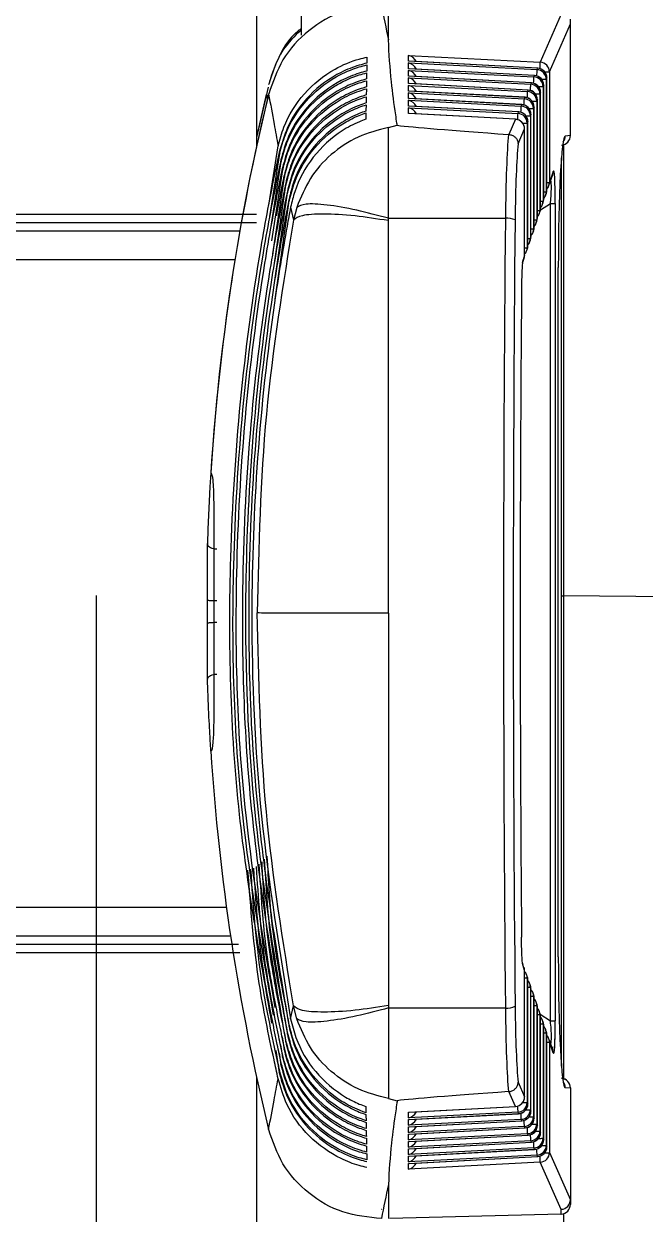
# Model space of a CAD drawing. Extents: x 6 to 134, y 3 to 97.
# Drawn here: x 15.757 to 16.398, y 40.907 to 42.133 of the extents above; entities that cross this region are included whole.
import ezdxf

# ---------------------------------------------------------------- set-up
doc = ezdxf.new("R2010")
doc.units = 0
doc.header["$MEASUREMENT"] = 0
doc.layers.add('OBJECT', color=7, linetype='CONTINUOUS')

msp = doc.modelspace()

# ---------------------------------------------------------------- linework, layer by layer
at = {"layer": 'OBJECT'}
for p, q in [((16.0433, 42.9043), (16.0433, 42.1217)), ((15.9972, 42.7996), (15.9972, 42.0077)), ((16.1331, 42.117), (16.1331, 42.1528)), ((16.3112, 42.1433), (16.2896, 42.0938)), ((16.2991, 42.0839), (16.3206, 42.1334)), ((16.3206, 42.1334), (16.3206, 42.1382)), ((16.3206, 42.0184), (16.3206, 42.1334)), ((16.1537, 42.1008), (16.2896, 42.0938)), ((16.1537, 42.0948), (16.1537, 42.1008)), ((16.2869, 42.0877), (16.1537, 42.0948)), ((16.1537, 42.0931), (16.2863, 42.0863)), ((16.1537, 42.0871), (16.1537, 42.0931)), ((16.2869, 42.0877), (16.1549, 42.0948)), ((16.2837, 42.0801), (16.1537, 42.0871)), ((16.1537, 42.0854), (16.283, 42.0787)), ((16.1537, 42.0795), (16.1537, 42.0854)), ((16.2804, 42.0726), (16.1537, 42.0795)), ((16.2837, 42.0802), (16.1549, 42.0872)), ((16.2804, 42.0727), (16.1549, 42.0795)), ((16.283, 42.0787), (16.2837, 42.0801)), ((16.2837, 42.0801), (16.2837, 42.0802)), ((16.2863, 42.0863), (16.2869, 42.0877)), ((16.2869, 42.0877), (16.2869, 42.0877)), ((16.2991, 42.0839), (16.2991, 41.97)), ((16.0091, 42.0683), (15.9972, 42.0165)), ((16.0098, 42.0712), (16.0097, 42.071)), ((16.0098, 42.0711), (16.0098, 42.0712)), ((16.1537, 42.0777), (16.2798, 42.0712)), ((16.1537, 42.0718), (16.1537, 42.0777)), ((16.2771, 42.0651), (16.1537, 42.0718)), ((16.1537, 42.07), (16.2765, 42.0637)), ((16.1537, 42.0641), (16.1537, 42.07)), ((16.2771, 42.0652), (16.1549, 42.0718)), ((16.2798, 42.0712), (16.2804, 42.0726)), ((16.2804, 42.0726), (16.2804, 42.0727)), ((16.2931, 42.0702), (16.2925, 42.0688)), ((16.2925, 42.0688), (16.2925, 41.9508)), ((16.2931, 41.9526), (16.2931, 42.0702)), ((16.2931, 41.9526), (16.2931, 42.0702)), ((16.2931, 42.0702), (16.2931, 42.0702)), ((16.2964, 42.0777), (16.2958, 42.0763)), ((16.2958, 42.0763), (16.2958, 41.9604)), ((16.2964, 41.9622), (16.2964, 42.0777)), ((16.2964, 41.9622), (16.2964, 42.0777)), ((16.2964, 42.0777), (16.2964, 42.0777)), ((16.0085, 42.0548), (16.0087, 42.0601)), ((16.0091, 42.0587), (16.0098, 42.0614)), ((16.0098, 42.0613), (16.0097, 42.0611)), ((16.0098, 42.0614), (16.0098, 42.0613)), ((16.2738, 42.0576), (16.1537, 42.0641)), ((16.1537, 42.0624), (16.2732, 42.0562)), ((16.1537, 42.0564), (16.1537, 42.0624)), ((16.2706, 42.0501), (16.1537, 42.0564)), ((16.1537, 42.0547), (16.2699, 42.0486)), ((16.1537, 42.0487), (16.1537, 42.0547)), ((16.2739, 42.0577), (16.1549, 42.0641)), ((16.2706, 42.0502), (16.1549, 42.0564)), ((16.2732, 42.0562), (16.2738, 42.0576)), ((16.2738, 42.0576), (16.2739, 42.0577)), ((16.2765, 42.0637), (16.2771, 42.0651)), ((16.2771, 42.0651), (16.2771, 42.0652)), ((16.2866, 42.0552), (16.2859, 42.0538)), ((16.2859, 42.0538), (16.2859, 41.9316)), ((16.2866, 41.9335), (16.2866, 42.0552)), ((16.2866, 41.9335), (16.2866, 42.0552)), ((16.2866, 42.0552), (16.2866, 42.0552)), ((16.2898, 42.0627), (16.2892, 42.0613)), ((16.2892, 42.0613), (16.2892, 41.9412)), ((16.2898, 41.9431), (16.2898, 42.0627)), ((16.2899, 42.0627), (16.2898, 42.0627)), ((16.2899, 41.9431), (16.2899, 42.0627)), ((16.2673, 42.0426), (16.1537, 42.0487)), ((16.1537, 42.047), (16.2667, 42.0411)), ((16.1537, 42.041), (16.1537, 42.047)), ((16.2673, 42.0426), (16.1549, 42.0487)), ((16.2667, 42.0411), (16.2673, 42.0426)), ((16.2673, 42.0426), (16.2673, 42.0426)), ((16.2699, 42.0486), (16.2706, 42.0501)), ((16.2706, 42.0501), (16.2706, 42.0502)), ((16.2833, 42.0477), (16.2827, 42.0463)), ((16.2827, 42.0463), (16.2827, 41.922)), ((16.2833, 41.9239), (16.2833, 42.0477)), ((16.2833, 41.9239), (16.2833, 42.0477)), ((16.2833, 42.0477), (16.2833, 42.0477)), ((16.264, 42.0351), (16.1537, 42.041)), ((16.264, 42.0351), (16.1549, 42.041)), ((16.264, 42.0351), (16.2572, 42.0195)), ((16.264, 42.0351), (16.264, 42.0351)), ((16.2768, 42.0327), (16.2761, 42.0312)), ((16.2761, 42.0312), (16.2761, 41.9028)), ((16.2768, 41.9047), (16.2768, 42.0327)), ((16.2768, 41.9047), (16.2768, 42.0327)), ((16.2768, 42.0327), (16.2768, 42.0327)), ((16.28, 42.0402), (16.2794, 42.0387)), ((16.2794, 42.0387), (16.2794, 41.9124)), ((16.28, 41.9143), (16.28, 42.0402)), ((16.28, 41.9143), (16.28, 42.0402)), ((16.28, 42.0402), (16.28, 42.0402)), ((16.1331, 42.0266), (16.1422, 42.0289)), ((16.2572, 42.0195), (16.2569, 42.0195)), ((16.2668, 42.0098), (16.2735, 42.0251)), ((16.2735, 41.8951), (16.2735, 42.0251)), ((16.2735, 41.8951), (16.2735, 42.0251)), ((16.2735, 42.0251), (16.2735, 42.0251)), ((16.3206, 42.0184), (16.3153, 42.0178)), ((16.3206, 42.0184), (16.3206, 42.0184)), ((16.0099, 41.9465), (16.0195, 42.0078)), ((16.3136, 42.0088), (16.3136, 41.5444)), ((16.011, 41.9348), (16.0211, 41.9997)), ((16.0207, 42.0013), (16.0211, 41.9997)), ((16.0223, 41.9932), (16.0227, 41.9916)), ((16.3114, 41.0599), (16.3114, 41.9953)), ((16.0121, 41.9226), (16.0227, 41.9916)), ((16.0131, 41.9098), (16.0243, 41.9835)), ((16.024, 41.9851), (16.0243, 41.9835)), ((16.3029, 41.9814), (16.2991, 41.97)), ((16.0141, 41.8964), (16.0259, 41.9754)), ((16.0256, 41.9771), (16.0259, 41.9754)), ((16.0273, 41.969), (16.0276, 41.9673)), ((16.2985, 41.9668), (16.3024, 41.9781)), ((16.0149, 41.882), (16.0276, 41.9673)), ((16.0157, 41.8666), (16.0293, 41.9592)), ((16.029, 41.9609), (16.0293, 41.9592)), ((16.2953, 41.9572), (16.2959, 41.959)), ((16.2958, 41.9604), (16.2964, 41.9622)), ((16.2964, 41.9622), (16.2964, 41.9622)), ((16.0163, 41.8497), (16.031, 41.9511)), ((16.0307, 41.9528), (16.031, 41.9511)), ((16.0324, 41.9447), (16.0354, 41.9313)), ((16.0387, 41.9444), (16.0354, 41.9313)), ((16.2898, 41.9417), (16.3, 41.9484)), ((16.292, 41.9476), (16.2926, 41.9494)), ((16.2925, 41.9508), (16.2931, 41.9526)), ((16.2931, 41.9526), (16.2931, 41.9526)), ((16.3, 41.1065), (16.3, 41.9484)), ((16.305, 41.9484), (16.305, 41.1065)), ((15.373, 41.9374), (15.9972, 41.9373)), ((16.1331, 41.9307), (16.1331, 41.9332)), ((16.1331, 41.9332), (16.2537, 41.9332)), ((16.2859, 41.9316), (16.2866, 41.9335)), ((16.2866, 41.9335), (16.2866, 41.9335)), ((16.2887, 41.938), (16.2893, 41.9398)), ((16.2892, 41.9412), (16.2898, 41.9431)), ((16.2898, 41.9431), (16.2899, 41.9431)), ((15.3714, 41.9203), (15.9801, 41.9203)), ((15.9972, 41.9285), (15.3729, 41.9286)), ((16.2822, 41.9188), (16.2828, 41.9206)), ((16.2827, 41.922), (16.2833, 41.9239)), ((16.2833, 41.9239), (16.2833, 41.9239)), ((16.2854, 41.9284), (16.286, 41.9302)), ((16.2789, 41.9092), (16.2795, 41.9111)), ((16.2794, 41.9124), (16.28, 41.9143)), ((16.28, 41.9143), (16.28, 41.9143)), ((16.2735, 41.8951), (16.2718, 41.8902)), ((16.2735, 41.8951), (16.2735, 41.8951)), ((16.2756, 41.8996), (16.2762, 41.9015)), ((16.2761, 41.9028), (16.2768, 41.9047)), ((16.2768, 41.9047), (16.2768, 41.9047)), ((15.975, 41.8903), (15.3714, 41.8903)), ((16.2713, 41.887), (16.273, 41.8919)), ((16.3082, 41.1725), (16.3082, 41.8825)), ((16.3082, 41.1725), (16.3082, 41.8825)), ((16.3082, 41.8825), (16.3082, 41.8825)), ((15.9502, 41.6712), (15.9502, 41.6712)), ((15.8323, 39.6965), (15.8323, 41.5446)), ((15.9466, 41.5402), (15.9466, 41.5402)), ((16.3136, 41.5444), (16.3136, 41.047)), ((16.4792, 41.5429), (16.3136, 41.5444)), ((16.4791, 41.5429), (16.3136, 41.5444)), ((15.9466, 41.5158), (15.9466, 41.5158)), ((15.9502, 41.3844), (15.9502, 41.3844)), ((15.3714, 41.2237), (15.9663, 41.2237)), ((15.9706, 41.1937), (15.3714, 41.1937)), ((15.3729, 41.1854), (15.9787, 41.1855)), ((15.9802, 41.1767), (15.373, 41.1766)), ((16.3082, 41.1725), (16.3082, 41.1725)), ((16.2735, 41.1583), (16.2718, 41.1631)), ((16.2735, 41.0283), (16.2735, 41.1583)), ((16.2735, 41.0283), (16.2735, 41.1583)), ((16.2735, 41.1583), (16.2735, 41.1583)), ((16.2762, 41.1521), (16.2756, 41.154)), ((16.2761, 41.1507), (16.2761, 41.0223)), ((16.2768, 41.1489), (16.2761, 41.1507)), ((16.2768, 41.0209), (16.2768, 41.1489)), ((16.2768, 41.0209), (16.2768, 41.1489)), ((16.2768, 41.1489), (16.2768, 41.1489)), ((16.2795, 41.1427), (16.2789, 41.1445)), ((16.2794, 41.1412), (16.2794, 41.015)), ((16.28, 41.1394), (16.2794, 41.1412)), ((16.28, 41.0135), (16.28, 41.1394)), ((16.28, 41.0135), (16.28, 41.1394)), ((16.28, 41.1394), (16.28, 41.1394)), ((16.2828, 41.1333), (16.2821, 41.1351)), ((16.0324, 41.1087), (16.0354, 41.1219)), ((16.0387, 41.1087), (16.0354, 41.1219)), ((16.1331, 41.1222), (16.1331, 41.1198)), ((16.2827, 41.1318), (16.2827, 41.0076)), ((16.2833, 41.13), (16.2827, 41.1318)), ((16.2833, 41.0062), (16.2833, 41.13)), ((16.2833, 41.0062), (16.2833, 41.13)), ((16.2833, 41.13), (16.2833, 41.13)), ((16.286, 41.1238), (16.2854, 41.1256)), ((16.2859, 41.1224), (16.2859, 41.0002)), ((16.2866, 41.1206), (16.2859, 41.1224)), ((16.1331, 41.1198), (16.2537, 41.1198)), ((16.2866, 40.9988), (16.2866, 41.1206)), ((16.2866, 40.9988), (16.2866, 41.1206)), ((16.2866, 41.1206), (16.2866, 41.1206)), ((16.2893, 41.1144), (16.2887, 41.1162)), ((16.2892, 41.1129), (16.2892, 40.9929)), ((16.2898, 41.1111), (16.2892, 41.1129)), ((16.2896, 41.1133), (16.3, 41.1065)), ((16.2898, 40.9915), (16.2898, 41.1111)), ((16.2899, 41.1111), (16.2898, 41.1111)), ((16.2899, 40.9915), (16.2899, 41.1111)), ((16.0307, 41.1008), (16.031, 41.1024)), ((16.2926, 41.105), (16.292, 41.1067)), ((16.2925, 41.1035), (16.2925, 40.9855)), ((16.2931, 41.1017), (16.2925, 41.1035)), ((16.2931, 40.9841), (16.2931, 41.1017)), ((16.2931, 40.9841), (16.2931, 41.1017)), ((16.2931, 41.1017), (16.2931, 41.1017)), ((16.0237, 41.0899), (16.0256, 41.077)), ((16.0273, 41.0849), (16.0276, 41.0865)), ((16.029, 41.0928), (16.0293, 41.0945)), ((16.2958, 41.0955), (16.2952, 41.0973)), ((16.2958, 41.094), (16.2958, 40.9781)), ((16.2964, 41.0923), (16.2958, 41.094)), ((16.2964, 40.9768), (16.2964, 41.0923)), ((16.2964, 40.9768), (16.2964, 41.0923)), ((16.2964, 41.0923), (16.2964, 41.0923)), ((16.3024, 41.0767), (16.2985, 41.0879)), ((16.0172, 41.0759), (16.0207, 41.0532)), ((16.0204, 41.0737), (16.0223, 41.0611)), ((16.022, 41.0818), (16.024, 41.069)), ((16.0256, 41.077), (16.0259, 41.0786)), ((16.2991, 41.0846), (16.2991, 40.9708)), ((16.3029, 41.0734), (16.2991, 41.0846)), ((16.3023, 41.077), (16.3023, 41.0798)), ((16.0223, 41.0611), (16.0227, 41.0627)), ((16.024, 41.069), (16.0243, 41.0707)), ((15.9972, 41.0489), (15.9972, 40.3144)), ((16.0207, 41.0532), (16.0211, 41.0548)), ((16.2668, 41.0433), (16.2735, 41.0283)), ((16.3206, 41.0373), (16.3153, 41.0376)), ((16.3206, 41.0374), (16.3206, 41.0373)), ((16.3206, 41.0373), (16.3206, 40.9223)), ((16.3206, 41.0373), (16.3206, 41.0373)), ((16.1331, 41.0266), (16.1422, 41.0242)), ((16.2572, 41.0336), (16.2569, 41.0336)), ((16.264, 41.0184), (16.2572, 41.0336)), ((16.2735, 41.0283), (16.2735, 41.0283)), ((16.1537, 41.0124), (16.264, 41.0184)), ((16.1537, 41.0066), (16.1537, 41.0124)), ((16.2667, 41.0124), (16.1537, 41.0066)), ((16.1549, 41.0124), (16.264, 41.0183)), ((16.264, 41.0184), (16.264, 41.0183)), ((16.2673, 41.011), (16.2667, 41.0124)), ((16.2761, 41.0223), (16.2768, 41.0209)), ((16.2768, 41.0209), (16.2768, 41.0209)), ((16.2794, 41.015), (16.28, 41.0135)), ((16.28, 41.0135), (16.28, 41.0135)), ((16.1537, 41.0049), (16.2673, 41.011)), ((16.2699, 41.005), (16.1537, 40.999)), ((16.1537, 40.999), (16.1537, 41.0049)), ((16.1537, 40.9973), (16.2706, 41.0036)), ((16.1549, 41.0049), (16.2673, 41.0109)), ((16.1549, 40.9973), (16.2706, 41.0036)), ((16.2673, 41.0109), (16.2673, 41.011)), ((16.2706, 41.0036), (16.2699, 41.005)), ((16.2706, 41.0036), (16.2706, 41.0036)), ((16.2827, 41.0076), (16.2833, 41.0062)), ((16.2833, 41.0062), (16.2833, 41.0062)), ((16.2859, 41.0002), (16.2866, 40.9988)), ((16.0098, 40.9944), (16.0097, 40.9946)), ((16.2732, 40.9977), (16.1537, 40.9915)), ((16.1537, 40.9915), (16.1537, 40.9973)), ((16.1537, 40.9898), (16.2738, 40.9963)), ((16.2765, 40.9903), (16.1537, 40.984)), ((16.1537, 40.984), (16.1537, 40.9898)), ((16.1537, 40.9823), (16.2771, 40.9889)), ((16.1549, 40.9898), (16.2739, 40.9962)), ((16.1549, 40.9823), (16.2771, 40.9888)), ((16.2738, 40.9963), (16.2732, 40.9977)), ((16.2739, 40.9962), (16.2738, 40.9963)), ((16.2771, 40.9889), (16.2765, 40.9903)), ((16.2771, 40.9888), (16.2771, 40.9889)), ((16.2866, 40.9988), (16.2866, 40.9988)), ((16.2892, 40.9929), (16.2898, 40.9915)), ((16.2898, 40.9915), (16.2899, 40.9915)), ((16.2798, 40.9829), (16.1537, 40.9764)), ((16.1537, 40.9764), (16.1537, 40.9823)), ((16.1537, 40.9747), (16.2804, 40.9816)), ((16.283, 40.9756), (16.1537, 40.9689)), ((16.1549, 40.9747), (16.2804, 40.9815)), ((16.2804, 40.9816), (16.2798, 40.9829)), ((16.2804, 40.9815), (16.2804, 40.9816)), ((16.2837, 40.9742), (16.283, 40.9756)), ((16.2925, 40.9855), (16.2931, 40.9841)), ((16.2931, 40.9841), (16.2931, 40.9841)), ((16.2958, 40.9781), (16.2964, 40.9768)), ((16.2964, 40.9768), (16.2964, 40.9768)), ((16.1537, 40.9689), (16.1537, 40.9747)), ((16.1537, 40.9672), (16.2837, 40.9742)), ((16.2863, 40.9682), (16.1537, 40.9614)), ((16.1537, 40.9614), (16.1537, 40.9672)), ((16.1537, 40.9597), (16.2869, 40.9668)), ((16.1549, 40.9672), (16.2837, 40.9741)), ((16.1549, 40.9597), (16.2869, 40.9668)), ((16.2837, 40.9741), (16.2837, 40.9742)), ((16.2869, 40.9668), (16.2863, 40.9682)), ((16.2869, 40.9668), (16.2869, 40.9668)), ((16.2991, 40.9708), (16.3206, 40.9222)), ((16.2896, 40.9609), (16.1537, 40.9538)), ((16.1537, 40.9538), (16.1537, 40.9597)), ((16.3112, 40.9123), (16.2896, 40.9609)), ((16.1331, 40.9379), (16.1331, 40.9028)), ((16.3206, 40.9223), (16.3206, 40.9175)), ((16.3109, 40.9075), (16.1347, 40.9029)), ((16.3112, 40.9075), (16.3112, 40.9123)), ((16.3136, 40.908), (16.3136, 39.8623))]:
    msp.add_line(p, q, dxfattribs=at)
at = {"layer": 'OBJECT', "flags": 128}
msp.add_lwpolyline([(16.0072, 42.0605), (15.9986, 42.0229), (15.9972, 42.0166)], dxfattribs=at)
at = {"layer": 'OBJECT'}
for centre, radius, start, end in [((16.0053, 42.1021), 0.2844, 357.0221, 358.3251), ((16.289, 42.0838), 0.01, 0.5826, 86.7665), ((15.9992, 42.087), 0.2839, 357.0238, 358.3256), ((16.2825, 42.0687), 0.01, 0.5826, 86.7665), ((16.2831, 42.0702), 0.01, 0, 86.9157), ((16.2831, 42.0701), 0.01, 0.5826, 86.7665), ((16.0023, 42.0946), 0.2842, 357.023, 358.3254), ((16.2857, 42.0762), 0.01, 0.5826, 86.7665), ((16.2864, 42.0777), 0.01, 0, 86.9157), ((16.2864, 42.0776), 0.01, 0.5826, 86.7665), ((16.2945, 43.1), 1.0161, 269.988, 270.2545), ((15.9962, 42.0795), 0.2837, 357.0246, 358.3259), ((16.2792, 42.0612), 0.01, 0.5826, 86.7665), ((16.2799, 42.0627), 0.01, 0, 86.9157), ((16.2798, 42.0626), 0.01, 0.5826, 86.7665), ((16.288, 43.0824), 1.0136, 269.9884, 270.2546), ((16.2913, 43.0912), 1.0149, 269.9882, 270.2546), ((18.1956, 41.528), 2.25, 166.3569, 178.2093), ((18.1956, 41.5278), 2.25, 166.2899, 176.3463), ((15.99, 42.0644), 0.2833, 357.0263, 358.3264), ((16.2726, 42.0462), 0.01, 0.5826, 86.7665), ((16.2733, 42.0476), 0.01, 0.5826, 86.7665), ((16.2733, 42.0477), 0.01, 0, 86.9157), ((15.9931, 42.072), 0.2835, 357.0255, 358.3261), ((16.2759, 42.0537), 0.01, 0.5826, 86.7665), ((16.2766, 42.0552), 0.01, 0, 86.9157), ((16.2765, 42.0551), 0.01, 0.5826, 86.7665), ((16.2815, 43.0649), 1.0111, 269.9888, 270.2548), ((16.2847, 43.0737), 1.0124, 269.9886, 270.2547), ((16.2668, 42.0327), 0.01, 0, 86.9157), ((16.2667, 42.0326), 0.01, 0.5826, 86.7665), ((15.987, 42.0569), 0.2831, 357.0272, 358.3266), ((16.2694, 42.0386), 0.01, 0.5826, 86.7665), ((16.27, 42.0402), 0.01, 0, 86.9157), ((16.27, 42.0401), 0.01, 0.5826, 86.7665), ((16.2782, 43.0561), 1.0099, 269.989, 270.2548), ((16.2635, 42.0251), 0.01, 0, 86.9157), ((16.2635, 42.025), 0.01, 0.5826, 86.7665), ((15.9839, 42.0494), 0.2829, 357.028, 358.3268), ((16.2661, 42.0311), 0.01, 0.5826, 86.7665), ((16.2716, 43.0386), 1.0074, 269.9894, 270.255), ((16.2749, 43.0474), 1.0087, 269.9892, 270.2549), ((16.3106, 42.0184), 0.01, 275, 359.9981), ((16.3053, 42.0178), 0.01, 322.4684, 0.0205), ((16.2932, 41.9813), 0.00975, 341.1644, 0.4728), ((16.2965, 42.3945), 0.4245, 269.9912, 270.3487), ((16.2893, 41.97), 0.00975, 341.1644, 0.4728), ((16.2932, 42.3846), 0.4241, 269.9914, 270.3488), ((16.2858, 41.9604), 0.01, 317.226, 341.1601), ((16.286, 41.9604), 0.00975, 341.1644, 0.4728), ((16.2864, 41.9622), 0.01, 341.1601, 0), ((16.2866, 41.9622), 0.00975, 341.1644, 0.4728), ((16.2891, 41.97), 0.01, 317.2005, 341.1601), ((16.2899, 42.3746), 0.4238, 269.9915, 270.3488), ((16.2825, 41.9508), 0.01, 317.2514, 341.1601), ((16.2827, 41.9508), 0.00975, 341.1644, 0.4728), ((16.2831, 41.9526), 0.01, 341.1601, 0), ((16.2834, 41.9526), 0.00975, 341.1644, 0.4728), ((16.3007, 42.8542), 0.9058, 269.9595, 270.2749), ((16.2558, 41.9161), 0.0172, 62.6256, 96.9844), ((16.2834, 42.3547), 0.4231, 269.9919, 270.3489), ((16.2762, 41.9316), 0.00975, 341.1644, 0.4728), ((16.2766, 41.9335), 0.01, 341.1601, 0), ((16.2768, 41.9334), 0.00975, 341.1644, 0.4728), ((16.2866, 42.3647), 0.4234, 269.9917, 270.3489), ((16.2792, 41.9412), 0.01, 317.2769, 341.1601), ((16.2795, 41.9412), 0.00975, 341.1644, 0.4728), ((16.2799, 41.9431), 0.01, 341.1601, 0), ((16.2801, 41.943), 0.00975, 341.1644, 0.4728), ((16.2801, 42.3448), 0.4227, 269.992, 270.349), ((16.2727, 41.922), 0.01, 317.3279, 341.1601), ((16.2729, 41.922), 0.00975, 341.1644, 0.4728), ((16.2733, 41.9239), 0.01, 341.1601, 0), ((16.2735, 41.9238), 0.00975, 341.1644, 0.4728), ((16.276, 41.9316), 0.01, 317.3024, 341.1601), ((16.2768, 42.3348), 0.4224, 269.9922, 270.349), ((16.2694, 41.9124), 0.01, 317.3534, 341.1601), ((16.2696, 41.9124), 0.00975, 341.1644, 0.4728), ((16.27, 41.9143), 0.01, 341.1601, 0), ((16.2703, 41.9142), 0.00975, 341.1644, 0.4728), ((16.2635, 41.8951), 0.01, 341.1601, 0), ((16.2637, 41.895), 0.00975, 341.1644, 0.4728), ((16.2736, 42.3248), 0.422, 269.9923, 270.3491), ((16.2661, 41.9028), 0.01, 317.3789, 341.1601), ((16.2664, 41.9028), 0.00975, 341.1644, 0.4728), ((16.2668, 41.9047), 0.01, 341.1601, 0), ((16.267, 41.9046), 0.00975, 341.1644, 0.4728), ((16.2621, 41.8901), 0.00975, 341.1644, 0.4728), ((18.1956, 41.5278), 2.25, 183.6537, 193.7101), ((16.2621, 41.1632), 0.00976, 359.5274, 19.1234), ((16.2635, 41.1583), 0.01, 0, 19.1278), ((16.2637, 41.1584), 0.00976, 359.5274, 19.1234), ((16.2661, 41.1507), 0.01, 19.1278, 42.6211), ((16.2736, 41.5727), 0.422, 269.9923, 270.3491), ((16.2664, 41.1508), 0.00976, 359.5274, 19.1234), ((16.2668, 41.1489), 0.01, 0, 19.1278), ((16.267, 41.149), 0.00976, 359.5274, 19.1234), ((16.2694, 41.1412), 0.01, 19.1278, 42.6466), ((16.2768, 41.5636), 0.4224, 269.9922, 270.349), ((16.2696, 41.1413), 0.00976, 359.5274, 19.1234), ((16.27, 41.1394), 0.01, 0, 19.1278), ((16.2703, 41.1395), 0.00976, 359.5274, 19.1234), ((16.2727, 41.1318), 0.01, 19.1278, 42.6721), ((16.2729, 41.1319), 0.00976, 359.5274, 19.1234), ((16.2801, 41.5545), 0.4227, 269.992, 270.349), ((16.2733, 41.13), 0.01, 0, 19.1278), ((16.2735, 41.1301), 0.00976, 359.5274, 19.1234), ((16.276, 41.1224), 0.01, 19.1278, 42.6976), ((16.2834, 41.5454), 0.4231, 269.9919, 270.3489), ((16.2762, 41.1224), 0.00976, 359.5274, 19.1234), ((16.2766, 41.1206), 0.01, 0, 19.1278), ((16.2768, 41.1206), 0.00976, 359.5274, 19.1234), ((16.2558, 41.1366), 0.017, 262.9366, 297.7127), ((16.2792, 41.1129), 0.01, 19.1278, 42.7231), ((16.2866, 41.5363), 0.4234, 269.9917, 270.3489), ((16.2795, 41.113), 0.00976, 359.5274, 19.1234), ((16.2799, 41.1111), 0.01, 0, 19.1278), ((16.2801, 41.1112), 0.00976, 359.5274, 19.1234), ((16.2825, 41.1035), 0.01, 19.1278, 42.7486), ((16.2899, 41.5273), 0.4238, 269.9915, 270.3488), ((16.2827, 41.1036), 0.00976, 359.5274, 19.1234), ((16.2831, 41.1017), 0.01, 0, 19.1278), ((16.2834, 41.1018), 0.00976, 359.5274, 19.1234), ((16.2858, 41.094), 0.01, 19.1278, 42.774), ((16.3007, 42.0123), 0.9058, 269.9595, 270.2749), ((16.2932, 41.5182), 0.4241, 269.9914, 270.3488), ((16.286, 41.0941), 0.00976, 359.5274, 19.1234), ((16.2864, 41.0923), 0.01, 0, 19.1278), ((16.2866, 41.0923), 0.00976, 359.5274, 19.1234), ((16.2891, 41.0846), 0.01, 19.1278, 42.7995), ((16.2893, 41.0847), 0.00976, 359.5274, 19.1234), ((16.2965, 41.5091), 0.4245, 269.9912, 270.3487), ((16.2932, 41.0735), 0.00976, 359.5274, 19.1234), ((16.3106, 41.0374), 0.01, 0.0019, 85), ((16.3106, 41.0373), 0.01, 359.9981, 85), ((16.3053, 41.0376), 0.01, 359.9801, 37.7301), ((16.2635, 41.0283), 0.01, 273.0831, 0), ((16.2635, 41.0284), 0.01, 273.2341, 359.4268), ((16.0456, 41.0066), 0.2212, 1.508, 3.1379), ((16.2661, 41.0224), 0.01, 273.2341, 359.4268), ((16.2668, 41.0209), 0.01, 273.0831, 0), ((16.2667, 41.021), 0.01, 273.2341, 359.4268), ((16.2694, 41.0151), 0.01, 273.2341, 359.4268), ((16.27, 41.0135), 0.01, 273.0831, 0), ((16.27, 41.0136), 0.01, 273.2341, 359.4268), ((16.2717, 42.018), 0.9957, 269.9914, 270.2556), ((16.275, 42.0118), 0.9969, 269.9912, 270.2555), ((16.0487, 40.9992), 0.2214, 1.5082, 3.1388), ((16.0518, 40.9918), 0.2215, 1.5084, 3.1396), ((16.2726, 41.0077), 0.01, 273.2341, 359.4268), ((16.2733, 41.0063), 0.01, 273.2341, 359.4268), ((16.2733, 41.0062), 0.01, 273.0831, 0), ((16.2759, 41.0003), 0.01, 273.2341, 359.4268), ((16.2782, 42.0057), 0.9981, 269.991, 270.2555), ((16.2815, 41.9995), 0.9993, 269.9908, 270.2554), ((16.0549, 40.9845), 0.2217, 1.5086, 3.1405), ((16.2766, 40.9988), 0.01, 273.0831, 0), ((16.2765, 40.9989), 0.01, 273.2341, 359.4268), ((16.058, 40.9771), 0.2219, 1.5088, 3.1414), ((16.2792, 40.993), 0.01, 273.2341, 359.4268), ((16.2799, 40.9915), 0.01, 273.0831, 0), ((16.2798, 40.9916), 0.01, 273.2341, 359.4268), ((16.2848, 41.9934), 1.0005, 269.9906, 270.2553), ((16.0611, 40.9697), 0.2221, 1.509, 3.1422), ((16.2825, 40.9856), 0.01, 273.2341, 359.4268), ((16.2831, 40.9841), 0.01, 273.0831, 0), ((16.2831, 40.9842), 0.01, 273.2341, 359.4268), ((16.2857, 40.9782), 0.01, 273.2341, 359.4268), ((16.2864, 40.9768), 0.01, 273.0831, 0), ((16.2864, 40.9769), 0.01, 273.2341, 359.4268), ((16.288, 41.9872), 1.0017, 269.9904, 270.2553), ((16.2913, 41.9811), 1.0029, 269.9902, 270.2552), ((16.0642, 40.9624), 0.2222, 1.5092, 3.1431), ((16.0673, 40.955), 0.2224, 1.5094, 3.144), ((16.289, 40.9709), 0.01, 273.2341, 359.4268), ((16.2946, 41.9749), 1.0042, 269.99, 270.2551)]:
    msp.add_arc(centre, radius, start, end, dxfattribs=at)
for centre, major_axis, ratio, start_param, end_param in [((18.1956, 42.6513), (0, 2.3651), 0.895193, 1.783132, 1.798644), ((16.3106, 42.1099), (0.0094, 0.0255), 0.136222, 5.928012, 5.934366), ((16.1531, 42.0909), (-0.00732, 0.00771), 0.884567, 4.376858, 5.409976), ((16.1531, 42.0832), (-0.00732, 0.00771), 0.884567, 4.376858, 5.409976), ((16.1531, 42.0755), (-0.00732, 0.00771), 0.884567, 4.376858, 5.409976), ((16.1531, 42.0678), (-0.00732, 0.00771), 0.884567, 4.376858, 5.409976), ((16.1531, 42.0601), (-0.00732, 0.00771), 0.884567, 4.376858, 5.409976), ((16.1531, 42.0524), (-0.00732, 0.00771), 0.884567, 4.376858, 5.409976), ((16.1531, 42.0447), (-0.00732, 0.00771), 0.884567, 4.376858, 5.409976), ((16.1531, 42.0371), (-0.00732, 0.00771), 0.884567, 4.376858, 5.409976), ((18.4229, 41.9116), (2.2897, -0.1191), 0.006435, 3.231062, 3.472176), ((16.2594, 41.9116), (0, 0.12), 0.048402, 0.453678, 1.390299), ((16.3153, 41.8823), (0, 0.1355), 0.052561, 0.005842, 1.569042), ((16.2694, 41.9116), (0, 0.11), 0.052802, 0.468766, 1.3903), ((16.3025, 41.9337), (0.0008, 0.0483), 0.04962, 5.023874, 6.4354), ((16.2925, 41.9337), (0.0068, 0.04), 0.131531, 5.111786, 6.045598), ((16.37, 41.5292), (0.0001, 2.25), 0.052568, 1.3903, 1.753808), ((16.38, 41.5292), (0.0001, 2.24), 0.052802, 1.3903, 1.753808), ((16.3835, 41.5293), (0.0001, 2.1693), 0.052827, 1.41754, 1.726569), ((15.9389, 41.5278), (0, 0.1429), 0.054262, 4.628234, 4.799059), ((16.3153, 41.1731), (0, 0.1355), 0.05256, 1.575054, 3.138254), ((16.2594, 41.1416), (0, 0.12), 0.048402, 1.753807, 2.690428), ((16.2694, 41.1416), (0, 0.11), 0.052802, 1.753808, 2.675341), ((16.2925, 41.1211), (-0.0068, 0.04), 0.132035, 3.821187, 4.315135), ((16.3025, 41.1211), (-0.0008, 0.0482), 0.049695, 2.991741, 4.403267), ((16.2925, 41.1211), (-0.0068, 0.04), 0.132035, 3.374607, 3.821187), ((18.4229, 41.1416), (2.2897, 0.1191), 0.006305, 2.811016, 3.05213), ((16.1531, 41.0165), (0.00731, 0.0077), 0.886771, 4.013549, 5.035928), ((16.1531, 41.0089), (0.00731, 0.0077), 0.886771, 4.013549, 5.035928), ((16.1531, 41.0014), (0.00731, 0.0077), 0.886771, 4.013549, 5.035928), ((16.1531, 40.9939), (0.00731, 0.0077), 0.886771, 4.013549, 5.035928), ((16.1531, 40.9863), (0.00731, 0.0077), 0.886771, 4.013549, 5.035928), ((16.1531, 40.9788), (0.00731, 0.0077), 0.886771, 4.013549, 5.035928), ((16.1531, 40.9713), (0.00731, 0.0077), 0.886771, 4.013549, 5.035928), ((16.1531, 40.9637), (0.00731, 0.0077), 0.886771, 4.013549, 5.035928), ((18.1956, 40.4145), (0, 2.3173), 0.913664, 1.342949, 1.358461), ((16.3106, 40.9223), (0.00979, 0.00208), 0.992198, 4.557124, 6.069206), ((16.3106, 40.9175), (0, 0.01), 0.999924, 3.193953, 4.712389), ((16.3106, 40.9453), (-0.0094, 0.0251), 0.140499, 3.495496, 3.50185), ((16.1264, 41.032), (0.12, 0), 0.99532, 4.708185, 4.712389), ((16.3106, 40.9174), (0.01, 0.00027), 0.989774, 4.71233, 4.73851)]:
    msp.add_ellipse(centre, major_axis=major_axis, ratio=ratio, start_param=start_param, end_param=end_param, dxfattribs=at)
for points, knots in [([(16.126, 42.1528), (16.1125, 42.1515), (16.0855, 42.1487), (16.0499, 42.1279), (16.0225, 42.0982), (16.0139, 42.0733), (16.0098, 42.0613)], [0, 0, 0, 0, 0.253584, 0.507165, 0.760847, 1, 1, 1, 1]), ([(16.0433, 42.1284), (16.0423, 42.1277), (16.0307, 42.1194), (16.0187, 42.0987), (16.0123, 42.0788), (16.0098, 42.0711)], [0, 0, 0, 0, 0.0573524, 0.631015, 1, 1, 1, 1]), ([(16.0433, 42.1274), (16.0365, 42.1207), (16.0205, 42.105), (16.0137, 42.0835), (16.0098, 42.0712)], [0, 0, 0, 0, 0.428089, 1, 1, 1, 1]), ([(16.1422, 42.0289), (16.1421, 42.0296), (16.1416, 42.0332), (16.1394, 42.0481), (16.1354, 42.0768), (16.1339, 42.1026), (16.1331, 42.117)], [0, 0, 0, 0, 0.024148, 0.120739, 0.507103, 1, 1, 1, 1]), ([(16.0195, 42.0078), (16.0213, 42.0142), (16.0266, 42.0337), (16.045, 42.0629), (16.0735, 42.0859), (16.097, 42.0958), (16.1084, 42.0985), (16.111, 42.0992)], [0, 0, 0, 0, 0.147376, 0.444496, 0.741154, 0.940222, 1, 1, 1, 1]), ([(16.1109, 42.0929), (16.1083, 42.0922), (16.0992, 42.0899), (16.078, 42.0814), (16.0505, 42.0613), (16.0294, 42.0314), (16.0232, 42.0099), (16.0207, 42.0013)], [0, 0, 0, 0, 0.059553, 0.208066, 0.505163, 0.802607, 1, 1, 1, 1]), ([(16.0211, 41.9997), (16.0228, 42.0062), (16.0281, 42.0257), (16.0464, 42.0549), (16.0745, 42.0777), (16.0974, 42.0876), (16.1083, 42.0904), (16.1109, 42.0911)], [0, 0, 0, 0, 0.148954, 0.449261, 0.7491, 0.940502, 1, 1, 1, 1]), ([(16.1109, 42.0911), (16.1109, 42.0902), (16.1108, 42.0881), (16.1108, 42.086), (16.1108, 42.0848)], [0, 0, 0, 0, 0.412528, 1, 1, 1, 1]), ([(16.111, 42.0992), (16.111, 42.0983), (16.111, 42.0962), (16.1109, 42.0941), (16.1109, 42.0929)], [0, 0, 0, 0, 0.412557, 1, 1, 1, 1]), ([(16.1108, 42.0848), (16.1082, 42.0841), (16.0992, 42.0816), (16.0781, 42.0728), (16.051, 42.0523), (16.0306, 42.0225), (16.0246, 42.0014), (16.0223, 41.9932)], [0, 0, 0, 0, 0.059276, 0.209421, 0.509831, 0.810598, 1, 1, 1, 1]), ([(16.0227, 41.9916), (16.0244, 41.9981), (16.0296, 42.0176), (16.0478, 42.0469), (16.0754, 42.0695), (16.0978, 42.0794), (16.1082, 42.0822), (16.1107, 42.0829)], [0, 0, 0, 0, 0.150605, 0.4542441, 0.7574102, 0.9407794, 1, 1, 1, 1]), ([(16.1107, 42.0829), (16.1107, 42.0821), (16.1107, 42.08), (16.1106, 42.0778), (16.1106, 42.0766)], [0, 0, 0, 0, 0.412497, 1, 1, 1, 1]), ([(16.1106, 42.0766), (16.1081, 42.0759), (16.0992, 42.0733), (16.0783, 42.0642), (16.0514, 42.0433), (16.0317, 42.0135), (16.0261, 41.9929), (16.024, 41.9851)], [0, 0, 0, 0, 0.0590025, 0.2108559, 0.5147339, 0.8189796, 1, 1, 1, 1]), ([(16.0243, 41.9835), (16.026, 41.99), (16.0312, 42.0095), (16.0493, 42.0389), (16.0764, 42.0613), (16.0982, 42.0712), (16.1081, 42.074), (16.1106, 42.0748)], [0, 0, 0, 0, 0.152333, 0.459461, 0.766109, 0.941054, 1, 1, 1, 1]), ([(16.1104, 42.0684), (16.108, 42.0677), (16.0992, 42.065), (16.0784, 42.0555), (16.0519, 42.0342), (16.0329, 42.0046), (16.0275, 41.9843), (16.0256, 41.9771)], [0, 0, 0, 0, 0.058731, 0.212374, 0.519887, 0.827777, 1, 1, 1, 1]), ([(16.0259, 41.9754), (16.0276, 41.9819), (16.0327, 42.0015), (16.0507, 42.0309), (16.0775, 42.0531), (16.0986, 42.0629), (16.108, 42.0658), (16.1104, 42.0665)], [0, 0, 0, 0, 0.1541433, 0.4649259, 0.7752227, 0.941326, 1, 1, 1, 1]), ([(16.1104, 42.0665), (16.1104, 42.0657), (16.1104, 42.0635), (16.1103, 42.0614), (16.1103, 42.0602)], [0, 0, 0, 0, 0.41243, 1, 1, 1, 1]), ([(16.1106, 42.0748), (16.1106, 42.0739), (16.1105, 42.0718), (16.1105, 42.0696), (16.1104, 42.0684)], [0, 0, 0, 0, 0.412464, 1, 1, 1, 1]), ([(16.0097, 42.0611), (16.0116, 42.0508), (16.0147, 42.033), (16.0181, 42.0152), (16.0195, 42.0078)], [0, 0, 0, 0, 0.581449, 1, 1, 1, 1]), ([(16.1103, 42.0602), (16.1079, 42.0594), (16.0991, 42.0566), (16.0786, 42.0468), (16.0524, 42.0251), (16.0342, 41.9956), (16.029, 41.9758), (16.0273, 41.969)], [0, 0, 0, 0, 0.0584631, 0.2139825, 0.5253069, 0.8370208, 1, 1, 1, 1]), ([(16.0276, 41.9673), (16.0293, 41.9738), (16.0343, 41.9934), (16.0522, 42.0229), (16.0785, 42.0448), (16.0991, 42.0547), (16.1079, 42.0575), (16.1103, 42.0583)], [0, 0, 0, 0, 0.156042, 0.470658, 0.784781, 0.941595, 1, 1, 1, 1]), ([(16.1103, 42.0583), (16.1102, 42.0574), (16.1102, 42.0553), (16.1102, 42.0531), (16.1101, 42.0519)], [0, 0, 0, 0, 0.412394, 1, 1, 1, 1]), ([(16.1101, 42.0519), (16.1078, 42.0511), (16.0991, 42.0481), (16.0788, 42.0381), (16.0529, 42.0159), (16.0354, 41.9866), (16.0306, 41.9672), (16.029, 41.9609)], [0, 0, 0, 0, 0.058198, 0.215687, 0.531014, 0.846742, 1, 1, 1, 1]), ([(16.0293, 41.9592), (16.031, 41.9657), (16.0359, 41.9853), (16.0537, 42.0149), (16.0795, 42.0366), (16.0995, 42.0464), (16.1078, 42.0492), (16.1101, 42.05)], [0, 0, 0, 0, 0.158035, 0.476676, 0.794816, 0.941861, 1, 1, 1, 1]), ([(16.11, 42.0435), (16.1077, 42.0427), (16.0991, 42.0396), (16.079, 42.0293), (16.0534, 42.0067), (16.0367, 41.9775), (16.0321, 41.9586), (16.0307, 41.9528)], [0, 0, 0, 0, 0.0579361, 0.2174948, 0.5370295, 0.8569768, 1, 1, 1, 1]), ([(16.031, 41.9511), (16.0327, 41.9576), (16.0376, 41.9773), (16.0553, 42.0068), (16.0806, 42.0284), (16.1, 42.0381), (16.1077, 42.0408), (16.1099, 42.0417)], [0, 0, 0, 0, 0.16013, 0.483001, 0.805363, 0.942123, 1, 1, 1, 1]), ([(16.1099, 42.0417), (16.1099, 42.0408), (16.1099, 42.0386), (16.1098, 42.0364), (16.1098, 42.0352)], [0, 0, 0, 0, 0.412316, 1, 1, 1, 1]), ([(16.1101, 42.05), (16.1101, 42.0491), (16.11, 42.047), (16.11, 42.0448), (16.11, 42.0435)], [0, 0, 0, 0, 0.412356, 1, 1, 1, 1]), ([(16.1098, 42.0352), (16.1076, 42.0343), (16.0991, 42.0311), (16.0792, 42.0204), (16.054, 41.9974), (16.0381, 41.9684), (16.0337, 41.95), (16.0324, 41.9447)], [0, 0, 0, 0, 0.057678, 0.219414, 0.543377, 0.867765, 1, 1, 1, 1]), ([(16.2572, 42.0195), (16.2583, 42.0193), (16.2605, 42.0189), (16.2634, 42.0171), (16.2656, 42.0146), (16.2666, 42.012), (16.2668, 42.0104), (16.2668, 42.0098), (16.2668, 42.0098)], [0, 0, 0, 0, 0.219281, 0.438507, 0.659241, 0.882986, 0.98583, 1, 1, 1, 1]), ([(16.0207, 42.0013), (16.0193, 41.9948), (16.0123, 41.9622), (15.9862, 41.8243), (15.9652, 41.6027), (15.9717, 41.334), (16, 41.1756), (16.0128, 41.1042)], [0, 0, 0, 0, 0.0221437, 0.1107317, 0.4659496, 0.7594219, 1, 1, 1, 1]), ([(16.0223, 41.9932), (16.021, 41.9867), (16.0141, 41.9541), (15.9884, 41.8161), (15.9684, 41.5971), (15.9753, 41.334), (16.0024, 41.1809), (16.0145, 41.1123)], [0, 0, 0, 0, 0.022556, 0.112793, 0.474626, 0.764539, 1, 1, 1, 1]), ([(16.024, 41.9851), (16.0226, 41.9786), (16.0158, 41.946), (15.9906, 41.8079), (15.9717, 41.5914), (15.979, 41.334), (16.0047, 41.1863), (16.0161, 41.1204)], [0, 0, 0, 0, 0.0229836, 0.1149318, 0.4836285, 0.7698367, 1, 1, 1, 1]), ([(16.0273, 41.969), (16.026, 41.9624), (16.0194, 41.9297), (15.9952, 41.7915), (15.9779, 41.5802), (15.9875, 41.3165), (16.014, 41.1624), (16.0273, 41.0849)], [0, 0, 0, 0, 0.0224838, 0.1124325, 0.4731171, 0.7350786, 1, 1, 1, 1]), ([(16.0256, 41.9771), (16.0242, 41.9705), (16.0214, 41.9568), (16.019, 41.9429), (16.0177, 41.9356)], [0, 0, 0, 0, 0.474116, 1, 1, 1, 1]), ([(16.029, 41.9609), (16.0277, 41.9543), (16.0212, 41.9216), (15.9975, 41.7833), (15.9812, 41.5746), (15.9911, 41.3164), (16.0163, 41.1676), (16.029, 41.0928)], [0, 0, 0, 0, 0.022904, 0.114532, 0.481954, 0.739618, 1, 1, 1, 1]), ([(16.0307, 41.9528), (16.0294, 41.9462), (16.0231, 41.9135), (15.9998, 41.7751), (15.9844, 41.569), (15.9947, 41.3164), (16.0186, 41.1729), (16.0307, 41.1008)], [0, 0, 0, 0, 0.023339, 0.11671, 0.491124, 0.744318, 1, 1, 1, 1]), ([(16.0324, 41.9447), (16.0312, 41.9382), (16.025, 41.9054), (16.0022, 41.767), (15.9877, 41.5634), (15.9983, 41.3163), (16.021, 41.1781), (16.0324, 41.1087)], [0, 0, 0, 0, 0.023792, 0.118973, 0.500646, 0.749188, 1, 1, 1, 1]), ([(16.1331, 41.9332), (16.122, 41.9361), (16.099, 41.9423), (16.0686, 41.9474), (16.0462, 41.9486), (16.0412, 41.9458), (16.0387, 41.9444)], [0, 0, 0, 0, 0.2415614, 0.5, 0.7584386, 1, 1, 1, 1]), ([(16.0354, 41.9313), (16.0245, 41.8647), (16.0026, 41.7307), (15.9995, 41.595), (15.9979, 41.5266)], [0, 0, 0, 0, 0.496376, 1, 1, 1, 1]), ([(16.1331, 41.9307), (16.1214, 41.9325), (16.0971, 41.9362), (16.0653, 41.938), (16.0422, 41.9365), (16.0376, 41.933), (16.0354, 41.9313)], [0, 0, 0, 0, 0.24117, 0.5, 0.75883, 1, 1, 1, 1]), ([(16.2718, 41.8902), (16.2716, 41.8893), (16.2712, 41.8874), (16.2707, 41.88), (16.2704, 41.8707), (16.2703, 41.8637), (16.2703, 41.8605)], [0, 0, 0, 0, 0.261879, 0.524407, 0.77642, 1, 1, 1, 1]), ([(15.9502, 41.6712), (15.9509, 41.6697), (15.9524, 41.6666), (15.9532, 41.6421), (15.9533, 41.606), (15.9532, 41.5608), (15.9531, 41.5118), (15.9533, 41.4645), (15.9533, 41.4243), (15.9528, 41.3961), (15.9516, 41.3853), (15.9505, 41.3846), (15.9502, 41.3844)], [0, 0, 0, 0, 0.106547, 0.213092, 0.319763, 0.426916, 0.534499, 0.642267, 0.74996, 0.857311, 0.964156, 1, 1, 1, 1]), ([(15.9466, 41.5402), (15.9466, 41.5563), (15.9467, 41.5765), (15.9467, 41.5945), (15.9467, 41.5983)], [0, 0, 0, 0, 0.79181, 1, 1, 1, 1]), ([(15.9467, 41.5983), (15.9467, 41.5982), (15.9467, 41.5981), (15.9467, 41.5979), (15.9467, 41.5978), (15.9467, 41.5977), (15.9467, 41.5977)], [0, 0, 0, 0, 0.344879, 0.691965, 0.85965, 1, 1, 1, 1]), ([(15.9467, 41.5977), (15.9468, 41.5972), (15.947, 41.5961), (15.9487, 41.5946), (15.9512, 41.5934), (15.9537, 41.5928), (15.9556, 41.5927), (15.9563, 41.5926), (15.9565, 41.5926)], [0, 0, 0, 0, 0.214952, 0.429904, 0.644864, 0.85984, 0.951436, 1, 1, 1, 1]), ([(15.9466, 41.5402), (15.9467, 41.5401), (15.9468, 41.5399), (15.9483, 41.5396), (15.9507, 41.5394), (15.9531, 41.5393), (15.955, 41.5393), (15.9559, 41.5393), (15.9564, 41.5393)], [0, 0, 0, 0, 0.209939, 0.419878, 0.629817, 0.839756, 0.898241, 1, 1, 1, 1]), ([(16.3114, 41.5444), (16.3115, 41.5444), (16.3127, 41.5444), (16.3131, 41.5444), (16.3136, 41.5444)], [0, 0, 0, 0, 0.113128, 1, 1, 1, 1]), ([(16.3114, 41.5444), (16.3121, 41.5444), (16.313, 41.5444), (16.3134, 41.5444), (16.3136, 41.5444)], [0, 0, 0, 0, 0.733126, 1, 1, 1, 1]), ([(16.1331, 41.5264), (16.1166, 41.5264), (16.0823, 41.5264), (16.0377, 41.5265), (16.006, 41.5265), (16.0005, 41.5266), (15.9979, 41.5266)], [0, 0, 0, 0, 0.240773, 0.5, 0.759227, 1, 1, 1, 1]), ([(16.0354, 41.1219), (16.0245, 41.1884), (16.0026, 41.3224), (15.9995, 41.4582), (15.9979, 41.5266)], [0, 0, 0, 0, 0.496376, 1, 1, 1, 1]), ([(15.9564, 41.5167), (15.9559, 41.5167), (15.955, 41.5167), (15.9531, 41.5166), (15.9507, 41.5166), (15.9483, 41.5164), (15.9468, 41.5161), (15.9467, 41.5159), (15.9466, 41.5158)], [0, 0, 0, 0, 0.1017586, 0.1602435, 0.3701834, 0.5801224, 0.7900612, 1, 1, 1, 1]), ([(15.9467, 41.4577), (15.9467, 41.4725), (15.9466, 41.4913), (15.9466, 41.5116), (15.9466, 41.5158)], [0, 0, 0, 0, 0.791837, 1, 1, 1, 1]), ([(15.9565, 41.4633), (15.9563, 41.4633), (15.9556, 41.4633), (15.9537, 41.4631), (15.9512, 41.4625), (15.9487, 41.4614), (15.947, 41.4599), (15.9468, 41.4588), (15.9467, 41.4583)], [0, 0, 0, 0, 0.048564, 0.14016, 0.355136, 0.570096, 0.785048, 1, 1, 1, 1]), ([(15.9502, 41.3844), (15.9501, 41.386), (15.9499, 41.3892), (15.9485, 41.4138), (15.9473, 41.4398), (15.9468, 41.456), (15.9467, 41.4583)], [0, 0, 0, 0, 0.3155681, 0.6311016, 0.9475881, 1, 1, 1, 1]), ([(16.0276, 41.0865), (16.0263, 41.0931), (16.0198, 41.1258), (16.0078, 41.1866), (16.0045, 41.2417), (16.0029, 41.2702)], [0, 0, 0, 0, 0.1077634, 0.5388832, 1, 1, 1, 1]), ([(16.0293, 41.0945), (16.028, 41.101), (16.0217, 41.1337), (16.0101, 41.1928), (16.0071, 41.2463), (16.0056, 41.273)], [0, 0, 0, 0, 0.110887, 0.554505, 1, 1, 1, 1]), ([(16.031, 41.1024), (16.0298, 41.1089), (16.0235, 41.1417), (16.0124, 41.1992), (16.0097, 41.251), (16.0083, 41.2762)], [0, 0, 0, 0, 0.114004, 0.57009, 1, 1, 1, 1]), ([(16.0195, 41.0469), (16.0181, 41.0534), (16.011, 41.086), (15.9961, 41.157), (15.9913, 41.2227), (15.9884, 41.2617)], [0, 0, 0, 0, 0.092024, 0.460175, 1, 1, 1, 1]), ([(16.0211, 41.0548), (16.0197, 41.0613), (16.0127, 41.0939), (15.9985, 41.1626), (15.994, 41.2259), (15.9914, 41.2626)], [0, 0, 0, 0, 0.095188, 0.476, 1, 1, 1, 1]), ([(16.0227, 41.0627), (16.0213, 41.0692), (16.0145, 41.1019), (16.0009, 41.1684), (15.9967, 41.2295), (15.9943, 41.2639)], [0, 0, 0, 0, 0.0983444, 0.4917817, 1, 1, 1, 1]), ([(16.0243, 41.0707), (16.0229, 41.0772), (16.0162, 41.1098), (16.0032, 41.1743), (15.9993, 41.2333), (15.9972, 41.2656)], [0, 0, 0, 0, 0.1014921, 0.5075223, 1, 1, 1, 1]), ([(16.0259, 41.0786), (16.0246, 41.0851), (16.018, 41.1178), (16.0055, 41.1804), (16.0019, 41.2374), (16.0001, 41.2678)], [0, 0, 0, 0, 0.104632, 0.523222, 1, 1, 1, 1]), ([(16.2718, 41.1631), (16.2716, 41.1641), (16.2712, 41.1659), (16.2707, 41.1733), (16.2704, 41.1826), (16.2703, 41.1895), (16.2703, 41.1928)], [0, 0, 0, 0, 0.261879, 0.524407, 0.77642, 1, 1, 1, 1]), ([(16.1331, 41.1222), (16.1214, 41.1204), (16.0971, 41.1167), (16.0653, 41.115), (16.0422, 41.1165), (16.0376, 41.1201), (16.0354, 41.1219)], [0, 0, 0, 0, 0.24117, 0.5, 0.75883, 1, 1, 1, 1]), ([(16.1331, 41.1198), (16.122, 41.1168), (16.099, 41.1107), (16.0686, 41.1056), (16.0462, 41.1045), (16.0412, 41.1073), (16.0387, 41.1087)], [0, 0, 0, 0, 0.2415614, 0.5, 0.7584386, 1, 1, 1, 1]), ([(16.0307, 41.1008), (16.0323, 41.0943), (16.0372, 41.0746), (16.055, 41.045), (16.0804, 41.0234), (16.0999, 41.0136), (16.1077, 41.0109), (16.11, 41.01)], [0, 0, 0, 0, 0.159551, 0.48199, 0.803962, 0.942061, 1, 1, 1, 1]), ([(16.1099, 41.0119), (16.1077, 41.0127), (16.0991, 41.0158), (16.079, 41.0262), (16.0536, 41.0488), (16.037, 41.0779), (16.0324, 41.0966), (16.031, 41.1024)], [0, 0, 0, 0, 0.057873, 0.218011, 0.538018, 0.858388, 1, 1, 1, 1]), ([(16.0324, 41.1087), (16.034, 41.1022), (16.0389, 41.0825), (16.0565, 41.0528), (16.0815, 41.0315), (16.1004, 41.0218), (16.1076, 41.0191), (16.1098, 41.0183)], [0, 0, 0, 0, 0.161729, 0.488573, 0.814943, 0.942319, 1, 1, 1, 1]), ([(16.3043, 41.0783), (16.3043, 41.0792), (16.3047, 41.0822), (16.3049, 41.0916), (16.305, 41.1006), (16.305, 41.1059), (16.305, 41.1065)], [0, 0, 0, 0, 0.160763, 0.522592, 0.942969, 1, 1, 1, 1]), ([(16.1103, 40.9955), (16.1079, 40.9963), (16.0991, 40.9992), (16.0786, 41.0089), (16.0525, 41.0307), (16.0344, 41.0601), (16.0294, 41.0798), (16.0276, 41.0865)], [0, 0, 0, 0, 0.058402, 0.214452, 0.526193, 0.838268, 1, 1, 1, 1]), ([(16.029, 41.0928), (16.0306, 41.0863), (16.0356, 41.0667), (16.0534, 41.0371), (16.0794, 41.0153), (16.0995, 41.0055), (16.1078, 41.0027), (16.1101, 41.0019)], [0, 0, 0, 0, 0.157481, 0.475733, 0.793524, 0.941799, 1, 1, 1, 1]), ([(16.1101, 41.0037), (16.1078, 41.0045), (16.0991, 41.0075), (16.0788, 41.0175), (16.053, 41.0397), (16.0357, 41.069), (16.0309, 41.0882), (16.0293, 41.0945)], [0, 0, 0, 0, 0.058136, 0.2161789, 0.5319488, 0.8480674, 1, 1, 1, 1]), ([(16.0256, 41.077), (16.0273, 41.0705), (16.0324, 41.0509), (16.0505, 41.0214), (16.0773, 40.9991), (16.0986, 40.9892), (16.108, 40.9864), (16.1104, 40.9856)], [0, 0, 0, 0, 0.1536345, 0.4641057, 0.7741284, 0.9412657, 1, 1, 1, 1]), ([(16.1104, 40.9875), (16.108, 40.9882), (16.0991, 40.9909), (16.0785, 41.0004), (16.052, 41.0217), (16.0332, 41.0512), (16.0278, 41.0714), (16.0259, 41.0786)], [0, 0, 0, 0, 0.058671, 0.212823, 0.520728, 0.828954, 1, 1, 1, 1]), ([(16.0273, 41.0849), (16.0289, 41.0784), (16.034, 41.0588), (16.0519, 41.0293), (16.0783, 41.0072), (16.099, 40.9974), (16.1079, 40.9945), (16.1103, 40.9937)], [0, 0, 0, 0, 0.155511, 0.469779, 0.783591, 0.941534, 1, 1, 1, 1]), ([(16.0223, 41.0611), (16.0241, 41.0546), (16.0293, 41.0351), (16.0476, 41.0058), (16.0753, 40.983), (16.0977, 40.9731), (16.1082, 40.9703), (16.1108, 40.9696)], [0, 0, 0, 0, 0.150136, 0.453531, 0.756488, 0.940721, 1, 1, 1, 1]), ([(16.1107, 40.9714), (16.1082, 40.9721), (16.0992, 40.9745), (16.0782, 40.9834), (16.0511, 41.0039), (16.0308, 41.0336), (16.0249, 41.0546), (16.0227, 41.0627)], [0, 0, 0, 0, 0.0592179, 0.2098318, 0.5105946, 0.8116527, 1, 1, 1, 1]), ([(16.024, 41.069), (16.0257, 41.0626), (16.0308, 41.043), (16.049, 41.0136), (16.0763, 40.9911), (16.0982, 40.9812), (16.1081, 40.9783), (16.1106, 40.9776)], [0, 0, 0, 0, 0.151845, 0.458695, 0.765103, 0.940995, 1, 1, 1, 1]), ([(16.1106, 40.9794), (16.1081, 40.9801), (16.0992, 40.9827), (16.0783, 40.9918), (16.0515, 41.0128), (16.032, 41.0424), (16.0264, 41.063), (16.0243, 41.0707)], [0, 0, 0, 0, 0.058943, 0.211285, 0.515535, 0.820092, 1, 1, 1, 1]), ([(16.0207, 41.0532), (16.0225, 41.0467), (16.0278, 41.0272), (16.0462, 40.9979), (16.0743, 40.975), (16.0973, 40.9651), (16.1083, 40.9623), (16.1109, 40.9616)], [0, 0, 0, 0, 0.148503, 0.448596, 0.748256, 0.940444, 1, 1, 1, 1]), ([(16.1109, 40.9634), (16.1083, 40.9641), (16.0992, 40.9664), (16.078, 40.9749), (16.0507, 40.9951), (16.0297, 41.0249), (16.0235, 41.0463), (16.0211, 41.0548)], [0, 0, 0, 0, 0.059495, 0.208459, 0.505892, 0.803608, 1, 1, 1, 1]), ([(16.0097, 40.9946), (16.0116, 41.0047), (16.0147, 41.0221), (16.0181, 41.0396), (16.0195, 41.0469)], [0, 0, 0, 0, 0.581449, 1, 1, 1, 1]), ([(16.111, 40.9555), (16.1084, 40.9561), (16.0992, 40.9583), (16.0779, 40.9665), (16.0502, 40.9863), (16.0285, 41.0161), (16.0221, 41.0379), (16.0195, 41.0469)], [0, 0, 0, 0, 0.059775, 0.207161, 0.501412, 0.795934, 1, 1, 1, 1]), ([(16.2572, 41.0336), (16.2583, 41.0338), (16.2605, 41.0341), (16.2634, 41.036), (16.2656, 41.0385), (16.2666, 41.0411), (16.2668, 41.0427), (16.2668, 41.0433), (16.2668, 41.0433)], [0, 0, 0, 0, 0.219281, 0.438507, 0.659241, 0.882986, 0.98583, 1, 1, 1, 1]), ([(16.1422, 41.0242), (16.1421, 41.0235), (16.1416, 41.0201), (16.1394, 41.0054), (16.1354, 40.9773), (16.1339, 40.9521), (16.1331, 40.9379)], [0, 0, 0, 0, 0.024148, 0.120739, 0.507103, 1, 1, 1, 1]), ([(16.1098, 41.0183), (16.1098, 41.0174), (16.1099, 41.0153), (16.1099, 41.0131), (16.1099, 41.0119)], [0, 0, 0, 0, 0.412316, 1, 1, 1, 1]), ([(16.11, 41.01), (16.11, 41.0092), (16.11, 41.007), (16.1101, 41.0049), (16.1101, 41.0037)], [0, 0, 0, 0, 0.412356, 1, 1, 1, 1]), ([(16.1101, 41.0019), (16.1101, 41.001), (16.1102, 40.9989), (16.1102, 40.9968), (16.1103, 40.9955)], [0, 0, 0, 0, 0.412394, 1, 1, 1, 1]), ([(16.126, 40.9028), (16.1125, 40.9042), (16.0855, 40.9069), (16.0499, 40.9277), (16.0225, 40.9574), (16.0139, 40.9823), (16.0098, 40.9944)], [0, 0, 0, 0, 0.253584, 0.507165, 0.760847, 1, 1, 1, 1]), ([(16.1103, 40.9937), (16.1103, 40.9929), (16.1103, 40.9908), (16.1104, 40.9887), (16.1104, 40.9875)], [0, 0, 0, 0, 0.41243, 1, 1, 1, 1]), ([(16.1104, 40.9856), (16.1105, 40.9848), (16.1105, 40.9827), (16.1105, 40.9806), (16.1106, 40.9794)], [0, 0, 0, 0, 0.412464, 1, 1, 1, 1]), ([(16.1106, 40.9776), (16.1106, 40.9767), (16.1107, 40.9747), (16.1107, 40.9726), (16.1107, 40.9714)], [0, 0, 0, 0, 0.412497, 1, 1, 1, 1]), ([(16.1108, 40.9696), (16.1108, 40.9687), (16.1108, 40.9667), (16.1109, 40.9646), (16.1109, 40.9634)], [0, 0, 0, 0, 0.412528, 1, 1, 1, 1])]:
    msp.add_open_spline(points, degree=3, knots=knots, dxfattribs=at)
for points in [[(16.1331, 42.0266), (16.1224, 42.0238), (16.1011, 42.0184), (16.0734, 41.9997), (16.0511, 41.9749), (16.0429, 41.9546), (16.0387, 41.9444)], [(16.1331, 41.9332), (16.1331, 41.9438), (16.1331, 41.9651), (16.1331, 41.9925), (16.1331, 42.0146), (16.1331, 42.0226), (16.1331, 42.0266)], [(16.1331, 41.5264), (16.1331, 41.5942), (16.1331, 41.7298), (16.1331, 41.8638), (16.1331, 41.9307)], [(16.1331, 41.5264), (16.1331, 41.4586), (16.1331, 41.323), (16.1331, 41.1891), (16.1331, 41.1222)], [(16.1331, 41.1198), (16.1331, 41.1091), (16.1331, 41.0878), (16.1331, 41.0605), (16.1331, 41.0385), (16.1331, 41.0305), (16.1331, 41.0266)], [(16.1331, 41.0266), (16.1224, 41.0293), (16.1011, 41.0347), (16.0734, 41.0535), (16.0511, 41.0782), (16.0429, 41.0985), (16.0387, 41.1087)]]:
    msp.add_open_spline(points, degree=3, dxfattribs=at)

doc.saveas('drawing.dxf')
